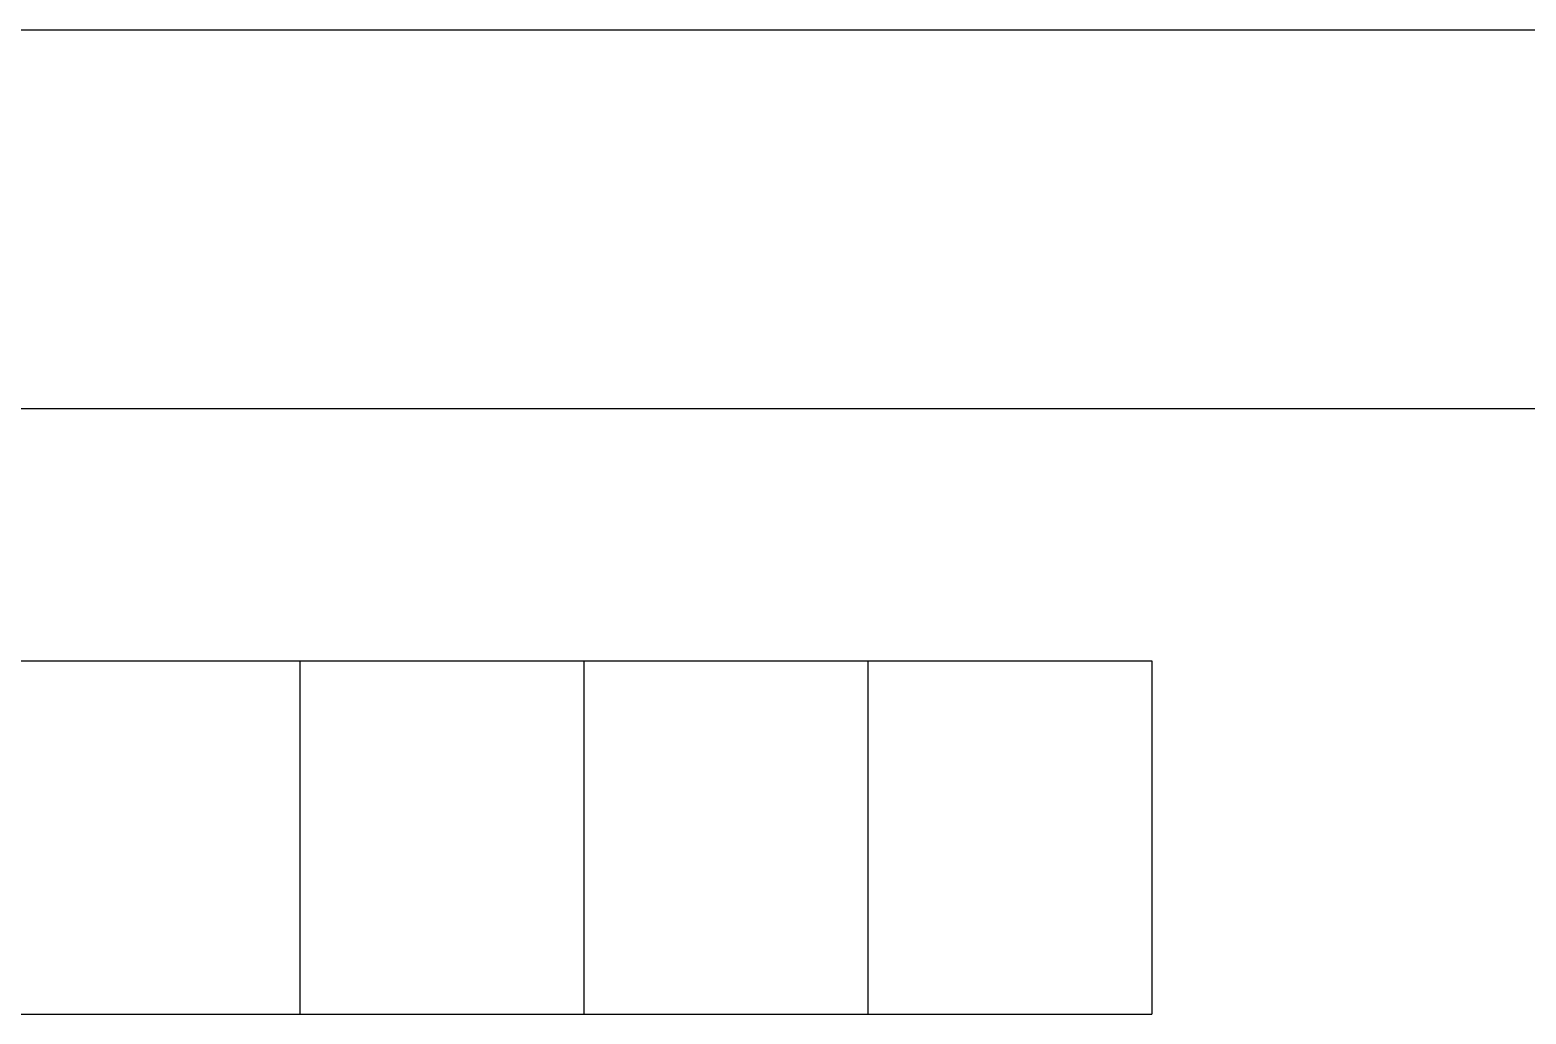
# Model space of a CAD drawing. Header units: millimetres. Extents: x 488786 to 747986, y 25193 to 95000.
# Drawn here: x 558855 to 564783, y 91100 to 95000 of the extents above; entities that cross this region are included whole.
import ezdxf

# ---------------------------------------------------------------- set-up
doc = ezdxf.new("R2010")
doc.units = ezdxf.units.MM
doc.layers.add('10. ETC', color=251, linetype='Continuous')

msp = doc.modelspace()

# ---------------------------------------------------------------- linework, layer by layer
at = {"layer": '10. ETC'}
for p, q in [((532200, 95000), (585400, 95000)), ((532200, 93500), (585400, 93500)), ((554300, 92500), (563300, 92500)), ((559925, 92500), (559925, 91100)), ((561050, 92500), (561050, 91100)), ((562175, 92500), (562175, 91100)), ((563300, 92500), (563300, 91100)), ((554300, 91100), (563300, 91100))]:
    msp.add_line(p, q, dxfattribs=at)

doc.saveas('drawing.dxf')
